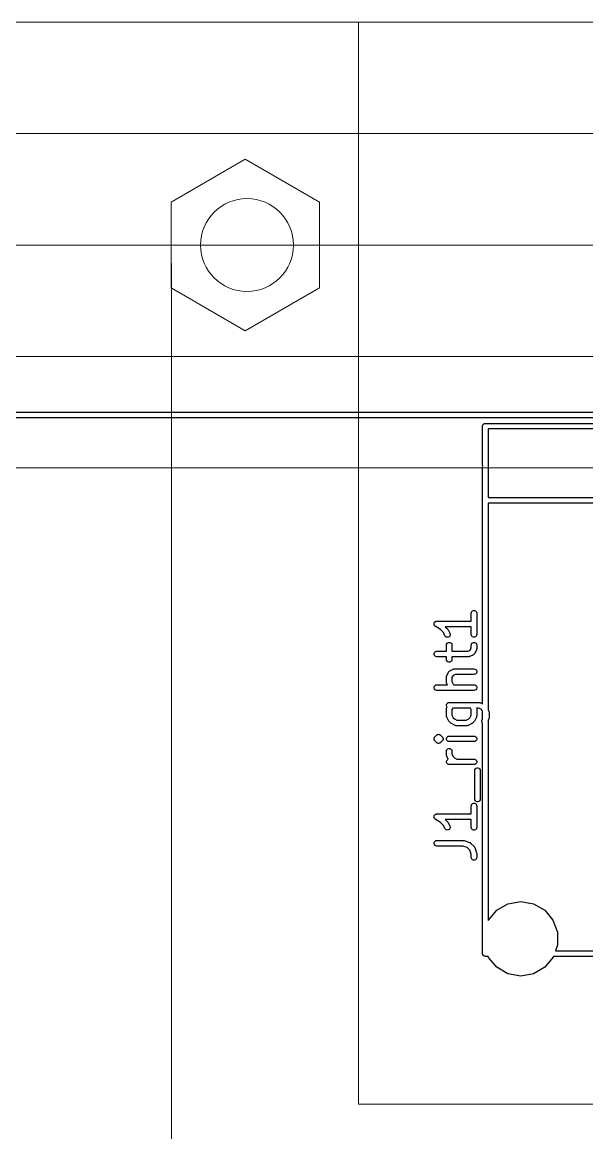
# Model space of a CAD drawing. Header units: millimetres. Extents: x 24 to 200, y 24 to 188.
# Drawn here: x 78.01 to 93.2, y 147.8 to 177.7 of the extents above; entities that cross this region are included whole.
import ezdxf

# ---------------------------------------------------------------- set-up
doc = ezdxf.new("R2010")
doc.units = ezdxf.units.MM
for name, color, linetype in [('0_底面', 51, 'Continuous'), ('1_PCB下', 5, 'Continuous'), ('2_Plate下', 3, 'Continuous'), ('3_SwitchPlate', 6, 'Continuous'), ('4_天板下', 40, 'Continuous'), ('5_左天板', 1, 'Continuous'), ('6_右天板', 230, 'Continuous'), ('7_PCBサンプル', 7, 'Continuous')]:
    doc.layers.add(name, color=color, linetype=linetype)
doc.layers.add('補助線', color=4, linetype='Continuous', lineweight=5, transparency=0.5)

# ---------------------------------------------------------------- blocks, each defined once
blk = doc.blocks.new('hhskb2-F.SilkS')
at = {"layer": '7_PCBサンプル'}
for p, q in [((77.4125, -19.735), (77.4187, -19.7328)), ((77.4187, -19.7328), (77.4243, -19.7295)), ((77.4243, -19.7295), (77.4308, -19.7284)), ((77.4308, -19.7284), (77.437, -19.7261)), ((77.437, -19.7261), (77.4435, -19.7261)), ((77.4435, -19.7261), (77.45, -19.725)), ((77.45, -19.725), (83.55, -19.725)), ((77.375, -19.8), (77.3761, -19.7935)), ((77.375, -20.85), (77.375, -19.8)), ((77.3761, -19.787), (77.3784, -19.7808)), ((77.3761, -19.7935), (77.3761, -19.787)), ((77.3784, -19.7808), (77.3795, -19.7743)), ((77.3795, -19.7743), (77.3828, -19.7687)), ((77.3828, -19.7687), (77.385, -19.7625)), ((77.385, -19.7625), (77.3893, -19.7575)), ((77.3893, -19.7575), (77.3925, -19.7518)), ((77.3925, -19.7518), (77.3976, -19.7476)), ((77.3976, -19.7476), (77.4018, -19.7425)), ((77.4018, -19.7425), (77.4075, -19.7393)), ((77.4075, -19.7393), (77.4125, -19.735)), ((77.525, -19.875), (77.525, -20.85)), ((83.475, -19.875), (77.525, -19.875)), ((77.3794, -20.875), (77.375, -20.85)), ((77.375, -20.9), (77.3794, -20.875)), ((77.375, -21.9), (77.375, -20.9)), ((77.525, -20.85), (77.5206, -20.875)), ((77.5206, -20.875), (77.525, -20.9)), ((77.525, -20.9), (77.525, -21.725)), ((77.525, -21.725), (83.475, -21.725)), ((77.375, -27.2753), (77.375, -21.9)), ((77.525, -21.875), (77.525, -21.9)), ((83.475, -21.875), (77.525, -21.875)), ((77.525, -21.9), (77.525, -27.4356)), ((77.0674, -24.8381), (77.0719, -24.8124)), ((77.0719, -24.8124), (77.0849, -24.7899)), ((77.0849, -24.7899), (77.1049, -24.7731)), ((77.1049, -24.7731), (77.1294, -24.7642)), ((77.1294, -24.7642), (77.1554, -24.7642)), ((77.1554, -24.7642), (77.1799, -24.7731)), ((77.1799, -24.7731), (77.1998, -24.7899)), ((77.1998, -24.7899), (77.2129, -24.8124)), ((77.2129, -24.8124), (77.2174, -24.8381)), ((76.0675, -25.119), (76.0685, -25.1149)), ((76.0685, -25.1108), (76.0716, -25.1024)), ((76.0685, -25.1149), (76.0685, -25.1108)), ((76.0716, -25.1024), (76.0737, -25.0937)), ((76.0737, -25.0937), (76.076, -25.0902)), ((76.076, -25.0902), (76.0774, -25.0863)), ((76.0774, -25.0863), (76.0832, -25.0795)), ((76.0832, -25.0795), (76.0881, -25.072)), ((76.0881, -25.072), (76.0915, -25.0695)), ((76.0915, -25.0695), (76.0942, -25.0664)), ((76.0942, -25.0664), (76.1019, -25.0619)), ((76.1019, -25.0619), (76.1091, -25.0566)), ((76.1091, -25.0566), (76.1131, -25.0554)), ((76.1131, -25.0554), (76.1167, -25.0533)), ((76.1167, -25.0533), (76.1255, -25.0518)), ((76.1255, -25.0518), (76.1341, -25.0493)), ((76.1341, -25.0493), (76.1383, -25.0495)), ((76.1383, -25.0495), (76.1424, -25.0488)), ((76.1424, -25.0488), (77.0674, -25.0488)), ((77.0674, -25.0488), (77.0674, -24.8381)), ((77.2174, -24.8381), (77.2174, -25.4095)), ((76.0685, -25.1279), (76.0675, -25.119)), ((76.0685, -25.1368), (76.0685, -25.1279)), ((76.0699, -25.1407), (76.0685, -25.1368)), ((76.0704, -25.1449), (76.0699, -25.1407)), ((76.0744, -25.1529), (76.0704, -25.1449)), ((76.0774, -25.1613), (76.0744, -25.1529)), ((76.0801, -25.1645), (76.0774, -25.1613)), ((76.0819, -25.1682), (76.0801, -25.1645)), ((76.0884, -25.1744), (76.0819, -25.1682)), ((76.0942, -25.1813), (76.0884, -25.1744)), ((76.0978, -25.1833), (76.0942, -25.1813)), ((76.1008, -25.1862), (76.0978, -25.1833)), ((76.2375, -25.2773), (76.1008, -25.1862)), ((76.3188, -25.3587), (76.2375, -25.2773)), ((76.361, -25.4431), (76.3188, -25.3587)), ((77.0674, -25.1988), (76.3711, -25.1988)), ((76.3711, -25.1988), (76.4335, -25.2613)), ((76.4335, -25.2613), (76.4404, -25.2711)), ((76.4404, -25.2711), (76.4476, -25.2807)), ((76.4476, -25.2807), (76.4952, -25.376)), ((76.4952, -25.376), (76.5026, -25.4009)), ((76.5026, -25.4009), (76.501, -25.4269)), ((77.0674, -25.4095), (77.0674, -25.1988)), ((77.0719, -25.4352), (77.0674, -25.4095)), ((77.2174, -25.4095), (77.2129, -25.4352)), ((76.3765, -25.464), (76.361, -25.4431)), ((76.3983, -25.4783), (76.3765, -25.464)), ((76.4236, -25.4844), (76.3983, -25.4783)), ((76.4007, -25.6952), (76.4052, -25.6696)), ((76.4007, -25.8583), (76.4007, -25.6952)), ((76.4052, -25.6696), (76.4183, -25.647)), ((76.4183, -25.647), (76.4382, -25.6303)), ((76.4495, -25.4814), (76.4236, -25.4844)), ((76.4382, -25.6303), (76.4627, -25.6214)), ((76.4728, -25.4698), (76.4495, -25.4814)), ((76.4627, -25.6214), (76.4887, -25.6214)), ((76.4907, -25.4508), (76.4728, -25.4698)), ((76.4887, -25.6214), (76.5132, -25.6303)), ((76.501, -25.4269), (76.4907, -25.4508)), ((76.5132, -25.6303), (76.5332, -25.647)), ((76.5332, -25.647), (76.5462, -25.6696)), ((76.5462, -25.6696), (76.5507, -25.6952)), ((76.5507, -25.6952), (76.5507, -25.8583)), ((77.0674, -25.6952), (77.0719, -25.6696)), ((77.0674, -25.7728), (77.0674, -25.6952)), ((77.0849, -25.4577), (77.0719, -25.4352)), ((77.0719, -25.6696), (77.0849, -25.647)), ((77.1049, -25.4745), (77.0849, -25.4577)), ((77.0849, -25.647), (77.1049, -25.6303)), ((77.1294, -25.4834), (77.1049, -25.4745)), ((77.1049, -25.6303), (77.1294, -25.6214)), ((77.1554, -25.4834), (77.1294, -25.4834)), ((77.1294, -25.6214), (77.1554, -25.6214)), ((77.1799, -25.4745), (77.1554, -25.4834)), ((77.1554, -25.6214), (77.1799, -25.6303)), ((77.1998, -25.4577), (77.1799, -25.4745)), ((77.1799, -25.6303), (77.1998, -25.647)), ((77.2129, -25.4352), (77.1998, -25.4577)), ((77.1998, -25.647), (77.2129, -25.6696)), ((77.2129, -25.6696), (77.2174, -25.6952)), ((77.2174, -25.6952), (77.2174, -25.7905)), ((76.0685, -25.9203), (76.0774, -25.8958)), ((76.0685, -25.9464), (76.0685, -25.9203)), ((76.0774, -25.9708), (76.0685, -25.9464)), ((76.0774, -25.8958), (76.0942, -25.8759)), ((76.0942, -25.9908), (76.0774, -25.9708)), ((76.0942, -25.8759), (76.1167, -25.8629)), ((76.1167, -26.0038), (76.0942, -25.9908)), ((76.1167, -25.8629), (76.1424, -25.8583)), ((76.1424, -26.0083), (76.1167, -26.0038)), ((76.1424, -25.8583), (76.4007, -25.8583)), ((76.4007, -26.0083), (76.1424, -26.0083)), ((76.4007, -26.0762), (76.4007, -26.0083)), ((76.5507, -25.8583), (76.9818, -25.8583)), ((76.9995, -26.0083), (76.5507, -26.0083)), ((76.5507, -26.0083), (76.5507, -26.0762)), ((76.9818, -25.8583), (77.0389, -25.8298)), ((77.0038, -26.0076), (76.9995, -26.0083)), ((77.0081, -26.0078), (77.0038, -26.0076)), ((77.0165, -26.0053), (77.0081, -26.0078)), ((77.0252, -26.0038), (77.0165, -26.0053)), ((77.0289, -26.0016), (77.0252, -26.0038)), ((77.0331, -26.0004), (77.0289, -26.0016)), ((77.1283, -25.9528), (77.0331, -26.0004)), ((77.0389, -25.8298), (77.0674, -25.7728)), ((77.1371, -25.9462), (77.1283, -25.9528)), ((77.1463, -25.9402), (77.1371, -25.9462)), ((77.1476, -25.9385), (77.1463, -25.9402)), ((77.1492, -25.9373), (77.1476, -25.9385)), ((77.1553, -25.9281), (77.1492, -25.9373)), ((77.1618, -25.9193), (77.1553, -25.9281)), ((77.2095, -25.824), (77.1618, -25.9193)), ((77.2107, -25.8199), (77.2095, -25.824)), ((77.2129, -25.8161), (77.2107, -25.8199)), ((77.2144, -25.8075), (77.2129, -25.8161)), ((77.2169, -25.7991), (77.2144, -25.8075)), ((77.2174, -25.7905), (77.2166, -25.7947)), ((77.2166, -25.7947), (77.2169, -25.7991)), ((76.4052, -26.1018), (76.4007, -26.0762)), ((76.4183, -26.1244), (76.4052, -26.1018)), ((76.4382, -26.1411), (76.4183, -26.1244)), ((76.4627, -26.1501), (76.4382, -26.1411)), ((76.4887, -26.1501), (76.4627, -26.1501)), ((76.5132, -26.1411), (76.4887, -26.1501)), ((76.5332, -26.1244), (76.5132, -26.1411)), ((76.5462, -26.1018), (76.5332, -26.1244)), ((76.5507, -26.0762), (76.5462, -26.1018)), ((76.4007, -26.5524), (76.4015, -26.5481)), ((76.4007, -26.6952), (76.4007, -26.5524)), ((76.4012, -26.5438), (76.4037, -26.5354)), ((76.4015, -26.5481), (76.4012, -26.5438)), ((76.4037, -26.5354), (76.4052, -26.5267)), ((76.4052, -26.5267), (76.4074, -26.523)), ((76.4074, -26.523), (76.4086, -26.5188)), ((76.4086, -26.5188), (76.4563, -26.4236)), ((76.4563, -26.4236), (76.4628, -26.4148)), ((76.4628, -26.4148), (76.4689, -26.4056)), ((76.4689, -26.4056), (76.4705, -26.4043)), ((76.4705, -26.4043), (76.4718, -26.4027)), ((76.4718, -26.4027), (76.481, -26.3966)), ((76.481, -26.3966), (76.4898, -26.3901)), ((76.4898, -26.3901), (76.585, -26.3424)), ((76.5792, -26.513), (76.5507, -26.5701)), ((76.5507, -26.5701), (76.5507, -26.6775)), ((76.6363, -26.4845), (76.5792, -26.513)), ((76.585, -26.3424), (76.5892, -26.3412)), ((76.5892, -26.3412), (76.5929, -26.339)), ((76.5929, -26.339), (76.6016, -26.3375)), ((76.6016, -26.3375), (76.61, -26.335)), ((76.61, -26.335), (76.6143, -26.3353)), ((76.6143, -26.3353), (76.6186, -26.3345)), ((76.6186, -26.3345), (77.1424, -26.3345)), ((77.1424, -26.4845), (76.6363, -26.4845)), ((77.1424, -26.3345), (77.168, -26.339)), ((77.168, -26.48), (77.1424, -26.4845)), ((77.168, -26.339), (77.1906, -26.3521)), ((77.1906, -26.467), (77.168, -26.48)), ((77.1906, -26.3521), (77.2073, -26.372)), ((77.2073, -26.447), (77.1906, -26.467)), ((77.2073, -26.372), (77.2162, -26.3965)), ((77.2162, -26.4225), (77.2073, -26.447)), ((77.2162, -26.3965), (77.2162, -26.4225)), ((76.0685, -26.8251), (76.0774, -26.8006)), ((76.0685, -26.8511), (76.0685, -26.8251)), ((76.0774, -26.8756), (76.0685, -26.8511)), ((76.0774, -26.8006), (76.0942, -26.7806)), ((76.0942, -26.8955), (76.0774, -26.8756)), ((76.0942, -26.7806), (76.1167, -26.7676)), ((76.1167, -26.9086), (76.0942, -26.8955)), ((76.1167, -26.7676), (76.1424, -26.7631)), ((76.1424, -26.9131), (76.1167, -26.9086)), ((76.1424, -26.7631), (76.4258, -26.7631)), ((76.4015, -26.6995), (76.4007, -26.6952)), ((76.4012, -26.7038), (76.4015, -26.6995)), ((76.4037, -26.7122), (76.4012, -26.7038)), ((76.4052, -26.7209), (76.4037, -26.7122)), ((76.4074, -26.7246), (76.4052, -26.7209)), ((76.4086, -26.7288), (76.4074, -26.7246)), ((76.4258, -26.7631), (76.4086, -26.7288)), ((76.5507, -26.6775), (76.585, -26.746)), ((76.585, -26.746), (76.602, -26.7631)), ((76.602, -26.7631), (77.1424, -26.7631)), ((77.1424, -26.7631), (77.168, -26.7676)), ((77.168, -26.9086), (77.1424, -26.9131)), ((77.168, -26.7676), (77.1906, -26.7806)), ((77.1906, -26.8955), (77.168, -26.9086)), ((77.1906, -26.7806), (77.2073, -26.8006)), ((77.2073, -26.8756), (77.1906, -26.8955)), ((77.2073, -26.8006), (77.2162, -26.8251)), ((77.2162, -26.8511), (77.2073, -26.8756)), ((77.2162, -26.8251), (77.2162, -26.8511)), ((77.1424, -26.9131), (76.1424, -26.9131)), ((76.4007, -27.4095), (76.4015, -27.4053)), ((76.4007, -27.6), (76.4007, -27.4095)), ((76.4012, -27.4009), (76.4037, -27.3925)), ((76.4015, -27.4053), (76.4012, -27.4009)), ((76.4019, -27.3013), (76.4108, -27.2768)), ((76.4019, -27.3273), (76.4019, -27.3013)), ((76.4108, -27.3518), (76.4019, -27.3273)), ((76.4037, -27.3925), (76.4052, -27.3839)), ((76.4052, -27.3839), (76.4074, -27.3801)), ((76.4074, -27.3801), (76.4086, -27.376)), ((76.4086, -27.376), (76.417, -27.3592)), ((76.4108, -27.2768), (76.4275, -27.2568)), ((76.417, -27.3592), (76.4108, -27.3518)), ((76.4275, -27.2568), (76.4501, -27.2438)), ((76.4501, -27.2438), (76.4757, -27.2393)), ((76.4757, -27.2393), (77.2852, -27.2393)), ((76.5697, -27.3893), (76.5507, -27.4272)), ((76.5507, -27.4272), (76.5507, -27.5823)), ((77.0484, -27.3893), (76.5697, -27.3893)), ((77.0674, -27.4272), (77.0484, -27.3893)), ((77.0674, -27.5823), (77.0674, -27.4272)), ((77.2675, -27.3893), (77.2138, -27.3893)), ((77.2138, -27.3893), (77.2144, -27.3925)), ((77.2144, -27.3925), (77.2169, -27.4009)), ((77.2169, -27.4009), (77.2166, -27.4053)), ((77.2166, -27.4053), (77.2174, -27.4095)), ((77.2174, -27.4095), (77.2174, -27.6)), ((77.336, -27.4235), (77.2675, -27.3893)), ((77.2852, -27.2393), (77.2895, -27.24)), ((77.2895, -27.24), (77.2938, -27.2398)), ((77.2938, -27.2398), (77.3022, -27.2423)), ((77.3022, -27.2423), (77.3109, -27.2438)), ((77.3109, -27.2438), (77.3146, -27.246)), ((77.3146, -27.246), (77.3188, -27.2472)), ((77.3188, -27.2472), (77.375, -27.2753)), ((77.3665, -27.4539), (77.336, -27.4235)), ((77.375, -27.471), (77.3665, -27.4539)), ((77.375, -27.6813), (77.375, -27.471)), ((77.525, -27.4356), (77.5428, -27.4712)), ((77.5428, -27.4712), (77.544, -27.4754)), ((77.544, -27.4754), (77.5462, -27.4791)), ((77.5462, -27.4791), (77.5477, -27.4878)), ((77.5477, -27.4878), (77.5502, -27.4962)), ((77.5502, -27.4962), (77.55, -27.5005)), ((77.55, -27.5005), (77.5507, -27.5048)), ((77.5507, -27.5048), (77.5507, -27.6476)), ((76.4015, -27.6043), (76.4007, -27.6)), ((76.4012, -27.6086), (76.4015, -27.6043)), ((76.4037, -27.617), (76.4012, -27.6086)), ((76.4052, -27.6257), (76.4037, -27.617)), ((76.4074, -27.6294), (76.4052, -27.6257)), ((76.4086, -27.6335), (76.4074, -27.6294)), ((76.4563, -27.7288), (76.4086, -27.6335)), ((76.4634, -27.7384), (76.4563, -27.7288)), ((76.4703, -27.7483), (76.4634, -27.7384)), ((76.5179, -27.7959), (76.4703, -27.7483)), ((76.5278, -27.8028), (76.5179, -27.7959)), ((76.5374, -27.8099), (76.5278, -27.8028)), ((76.5507, -27.5823), (76.585, -27.6508)), ((76.585, -27.6508), (76.6154, -27.6812)), ((76.6154, -27.6812), (76.6839, -27.7155)), ((76.6839, -27.7155), (76.9342, -27.7155)), ((76.9342, -27.7155), (77.0027, -27.6812)), ((77.0027, -27.6812), (77.0331, -27.6508)), ((77.0331, -27.6508), (77.0674, -27.5823)), ((77.0903, -27.8028), (77.0807, -27.8099)), ((77.1002, -27.7959), (77.0903, -27.8028)), ((77.1478, -27.7483), (77.1002, -27.7959)), ((77.1547, -27.7384), (77.1478, -27.7483)), ((77.1618, -27.7288), (77.1547, -27.7384)), ((77.2095, -27.6335), (77.1618, -27.7288)), ((77.2107, -27.6294), (77.2095, -27.6335)), ((77.2129, -27.6257), (77.2107, -27.6294)), ((77.2144, -27.617), (77.2129, -27.6257)), ((77.2169, -27.6086), (77.2144, -27.617)), ((77.2174, -27.6), (77.2166, -27.6043)), ((77.2166, -27.6043), (77.2169, -27.6086)), ((77.3536, -27.7343), (77.361, -27.7093)), ((77.3551, -27.7603), (77.3536, -27.7343)), ((77.3655, -27.7842), (77.3551, -27.7603)), ((77.361, -27.7093), (77.375, -27.6813)), ((77.375, -27.7942), (77.3655, -27.7842)), ((77.375, -34), (77.375, -27.7942)), ((77.5428, -27.6812), (77.525, -27.7168)), ((77.525, -27.7168), (77.525, -33.1137)), ((77.544, -27.677), (77.5428, -27.6812)), ((77.5462, -27.6733), (77.544, -27.677)), ((77.5477, -27.6646), (77.5462, -27.6733)), ((77.5502, -27.6562), (77.5477, -27.6646)), ((77.5507, -27.6476), (77.55, -27.6519)), ((77.55, -27.6519), (77.5502, -27.6562)), ((76.1529, -28.1072), (76.1583, -28.1035)), ((76.1583, -28.1035), (76.1646, -28.1018)), ((76.1646, -28.1018), (76.1706, -28.099)), ((76.1706, -28.099), (76.1771, -28.0984)), ((76.1771, -28.0984), (76.1835, -28.0967)), ((76.1835, -28.0967), (76.19, -28.0973)), ((76.19, -28.0973), (76.1965, -28.0967)), ((76.1965, -28.0967), (76.2029, -28.0984)), ((76.2029, -28.0984), (76.2094, -28.099)), ((76.2094, -28.099), (76.2154, -28.1018)), ((76.2154, -28.1018), (76.2217, -28.1035)), ((76.2217, -28.1035), (76.2271, -28.1072)), ((76.6326, -27.8576), (76.5374, -27.8099)), ((76.6368, -27.8588), (76.6326, -27.8576)), ((76.6405, -27.861), (76.6368, -27.8588)), ((76.6492, -27.8625), (76.6405, -27.861)), ((76.6576, -27.865), (76.6492, -27.8625)), ((76.6619, -27.8647), (76.6576, -27.865)), ((76.6662, -27.8655), (76.6619, -27.8647)), ((76.9519, -27.8655), (76.6662, -27.8655)), ((76.9562, -27.8647), (76.9519, -27.8655)), ((76.9605, -27.865), (76.9562, -27.8647)), ((76.9689, -27.8625), (76.9605, -27.865)), ((76.9776, -27.861), (76.9689, -27.8625)), ((76.9813, -27.8588), (76.9776, -27.861)), ((76.9854, -27.8576), (76.9813, -27.8588)), ((77.0807, -27.8099), (76.9854, -27.8576)), ((76.0677, -28.2125), (76.0685, -28.2093)), ((76.0682, -28.219), (76.0677, -28.2125)), ((76.0677, -28.2256), (76.0682, -28.219)), ((76.0685, -28.2288), (76.0677, -28.2256)), ((76.0685, -28.206), (76.0696, -28.2029)), ((76.0685, -28.2093), (76.0685, -28.206)), ((76.0685, -28.2321), (76.0685, -28.2288)), ((76.0696, -28.2352), (76.0685, -28.2321)), ((76.0696, -28.2029), (76.0699, -28.1996)), ((76.0699, -28.2385), (76.0696, -28.2352)), ((76.0699, -28.1996), (76.0727, -28.1937)), ((76.0727, -28.2444), (76.0699, -28.2385)), ((76.0727, -28.1937), (76.0744, -28.1874)), ((76.0744, -28.2507), (76.0727, -28.2444)), ((76.0744, -28.1874), (76.0763, -28.1846)), ((76.0763, -28.2534), (76.0744, -28.2507)), ((76.0763, -28.1846), (76.0774, -28.1815)), ((76.0774, -28.2565), (76.0763, -28.2534)), ((76.0774, -28.1815), (76.0795, -28.179)), ((76.0795, -28.2591), (76.0774, -28.2565)), ((76.0795, -28.179), (76.0809, -28.176)), ((76.0809, -28.2621), (76.0795, -28.2591)), ((76.0809, -28.176), (76.0856, -28.1714)), ((76.0856, -28.2667), (76.0809, -28.2621)), ((76.0856, -28.1714), (76.0893, -28.166)), ((76.0893, -28.2721), (76.0856, -28.2667)), ((76.0893, -28.166), (76.137, -28.1184)), ((76.137, -28.3197), (76.0893, -28.2721)), ((76.137, -28.1184), (76.1423, -28.1146)), ((76.1423, -28.3235), (76.137, -28.3197)), ((76.1423, -28.1146), (76.147, -28.11)), ((76.147, -28.3281), (76.1423, -28.3235)), ((76.147, -28.11), (76.1529, -28.1072)), ((76.1529, -28.3309), (76.147, -28.3281)), ((76.1583, -28.3346), (76.1529, -28.3309)), ((76.1646, -28.3363), (76.1583, -28.3346)), ((76.1706, -28.3391), (76.1646, -28.3363)), ((76.1771, -28.3397), (76.1706, -28.3391)), ((76.1835, -28.3414), (76.1771, -28.3397)), ((76.19, -28.3408), (76.1835, -28.3414)), ((76.1965, -28.3414), (76.19, -28.3408)), ((76.2029, -28.3397), (76.1965, -28.3414)), ((76.2094, -28.3391), (76.2029, -28.3397)), ((76.2154, -28.3363), (76.2094, -28.3391)), ((76.2217, -28.3346), (76.2154, -28.3363)), ((76.2271, -28.3309), (76.2217, -28.3346)), ((76.2271, -28.1072), (76.233, -28.11)), ((76.233, -28.3281), (76.2271, -28.3309)), ((76.233, -28.11), (76.2377, -28.1146)), ((76.2377, -28.3235), (76.233, -28.3281)), ((76.2377, -28.1146), (76.243, -28.1184)), ((76.243, -28.3197), (76.2377, -28.3235)), ((76.243, -28.1184), (76.2907, -28.166)), ((76.2907, -28.2721), (76.243, -28.3197)), ((76.2907, -28.166), (76.2944, -28.1714)), ((76.2944, -28.2667), (76.2907, -28.2721)), ((76.2944, -28.1714), (76.2991, -28.176)), ((76.2991, -28.2621), (76.2944, -28.2667)), ((76.2991, -28.176), (76.3005, -28.179)), ((76.3005, -28.2591), (76.2991, -28.2621)), ((76.3005, -28.179), (76.3026, -28.1815)), ((76.3026, -28.2565), (76.3005, -28.2591)), ((76.3026, -28.1815), (76.3037, -28.1846)), ((76.3037, -28.2534), (76.3026, -28.2565)), ((76.3037, -28.1846), (76.3056, -28.1874)), ((76.3056, -28.2507), (76.3037, -28.2534)), ((76.3056, -28.1874), (76.3073, -28.1937)), ((76.3073, -28.2444), (76.3056, -28.2507)), ((76.3073, -28.1937), (76.3101, -28.1996)), ((76.3101, -28.2385), (76.3073, -28.2444)), ((76.3101, -28.1996), (76.3103, -28.2029)), ((76.3103, -28.2352), (76.3101, -28.2385)), ((76.3103, -28.2029), (76.3115, -28.206)), ((76.3115, -28.2321), (76.3103, -28.2352)), ((76.3115, -28.206), (76.3115, -28.2093)), ((76.3115, -28.2093), (76.3123, -28.2125)), ((76.3123, -28.2256), (76.3115, -28.2288)), ((76.3115, -28.2288), (76.3115, -28.2321)), ((76.3123, -28.2125), (76.3118, -28.219)), ((76.3118, -28.219), (76.3123, -28.2256)), ((76.4019, -28.206), (76.4108, -28.1815)), ((76.4019, -28.2321), (76.4019, -28.206)), ((76.4108, -28.2565), (76.4019, -28.2321)), ((76.4108, -28.1815), (76.4275, -28.1616)), ((76.4275, -28.2765), (76.4108, -28.2565)), ((76.4275, -28.1616), (76.4501, -28.1486)), ((76.4501, -28.2895), (76.4275, -28.2765)), ((76.4501, -28.1486), (76.4757, -28.144)), ((76.4757, -28.294), (76.4501, -28.2895)), ((76.4757, -28.144), (77.1424, -28.144)), ((77.1424, -28.294), (76.4757, -28.294)), ((77.1424, -28.144), (77.168, -28.1486)), ((77.168, -28.2895), (77.1424, -28.294)), ((77.168, -28.1486), (77.1906, -28.1616)), ((77.1906, -28.2765), (77.168, -28.2895)), ((77.1906, -28.1616), (77.2073, -28.1815)), ((77.2073, -28.2565), (77.1906, -28.2765)), ((77.2073, -28.1815), (77.2162, -28.206)), ((77.2162, -28.2321), (77.2073, -28.2565)), ((77.2162, -28.206), (77.2162, -28.2321)), ((76.4007, -28.5524), (76.4052, -28.5267)), ((76.4007, -28.6476), (76.4007, -28.5524)), ((76.4015, -28.6519), (76.4007, -28.6476)), ((76.4012, -28.6562), (76.4015, -28.6519)), ((76.4037, -28.6646), (76.4012, -28.6562)), ((76.4052, -28.6733), (76.4037, -28.6646)), ((76.4052, -28.5267), (76.4183, -28.5042)), ((76.4074, -28.677), (76.4052, -28.6733)), ((76.4086, -28.6812), (76.4074, -28.677)), ((76.4517, -28.7673), (76.4086, -28.6812)), ((76.4183, -28.5042), (76.4382, -28.4874)), ((76.4382, -28.4874), (76.4627, -28.4785)), ((76.4627, -28.4785), (76.4887, -28.4785)), ((76.4887, -28.4785), (76.5132, -28.4874)), ((76.5132, -28.4874), (76.5332, -28.5042)), ((76.5332, -28.5042), (76.5462, -28.5267)), ((76.5462, -28.5267), (76.5507, -28.5524)), ((76.5507, -28.5524), (76.5507, -28.6299)), ((76.5507, -28.6299), (76.585, -28.6984)), ((76.585, -28.6984), (76.6154, -28.7288)), ((76.4019, -28.8251), (76.4108, -28.8006)), ((76.4019, -28.8511), (76.4019, -28.8251)), ((76.4108, -28.8756), (76.4019, -28.8511)), ((76.4108, -28.8006), (76.4275, -28.7806)), ((76.4275, -28.8955), (76.4108, -28.8756)), ((76.4275, -28.7806), (76.4501, -28.7676)), ((76.4501, -28.9086), (76.4275, -28.8955)), ((76.4501, -28.7676), (76.4517, -28.7673)), ((76.4757, -28.9131), (76.4501, -28.9086)), ((77.1424, -28.9131), (76.4757, -28.9131)), ((76.6154, -28.7288), (76.6839, -28.7631)), ((76.6839, -28.7631), (77.1424, -28.7631)), ((77.1424, -28.7631), (77.168, -28.7676)), ((77.168, -28.9086), (77.1424, -28.9131)), ((77.168, -28.7676), (77.1906, -28.7806)), ((77.1906, -28.8955), (77.168, -28.9086)), ((77.1906, -28.7806), (77.2073, -28.8006)), ((77.2073, -28.8756), (77.1906, -28.8955)), ((77.2001, -29.0112), (77.2246, -29.0023)), ((77.2073, -28.8006), (77.2162, -28.8251)), ((77.2162, -28.8511), (77.2073, -28.8756)), ((77.2162, -28.8251), (77.2162, -28.8511)), ((77.2246, -29.0023), (77.2506, -29.0023)), ((77.2506, -29.0023), (77.2751, -29.0112)), ((77.1626, -29.0762), (77.1671, -29.0505)), ((77.1626, -29.8381), (77.1626, -29.0762)), ((77.1671, -29.0505), (77.1802, -29.028)), ((77.1802, -29.028), (77.2001, -29.0112)), ((77.2751, -29.0112), (77.2951, -29.028)), ((77.2951, -29.028), (77.3081, -29.0505)), ((77.3081, -29.0505), (77.3126, -29.0762)), ((77.3126, -29.0762), (77.3126, -29.8381)), ((77.1671, -29.8637), (77.1626, -29.8381)), ((77.1802, -29.8863), (77.1671, -29.8637)), ((77.2001, -29.903), (77.1802, -29.8863)), ((77.2951, -29.8863), (77.2751, -29.903)), ((77.3081, -29.8637), (77.2951, -29.8863)), ((77.3126, -29.8381), (77.3081, -29.8637)), ((77.0674, -30.0286), (77.0719, -30.0029)), ((77.0674, -30.2393), (77.0674, -30.0286)), ((77.0719, -30.0029), (77.0849, -29.9804)), ((77.0849, -29.9804), (77.1049, -29.9636)), ((77.1049, -29.9636), (77.1294, -29.9547)), ((77.1294, -29.9547), (77.1554, -29.9547)), ((77.1554, -29.9547), (77.1799, -29.9636)), ((77.1799, -29.9636), (77.1998, -29.9804)), ((77.1998, -29.9804), (77.2129, -30.0029)), ((77.2246, -29.912), (77.2001, -29.903)), ((77.2129, -30.0029), (77.2174, -30.0286)), ((77.2174, -30.0286), (77.2174, -30.6)), ((77.2506, -29.912), (77.2246, -29.912)), ((77.2751, -29.903), (77.2506, -29.912)), ((76.0675, -30.3095), (76.0685, -30.3054)), ((76.0685, -30.3184), (76.0675, -30.3095)), ((76.0685, -30.3013), (76.0716, -30.2928)), ((76.0685, -30.3054), (76.0685, -30.3013)), ((76.0685, -30.3273), (76.0685, -30.3184)), ((76.0699, -30.3312), (76.0685, -30.3273)), ((76.0704, -30.3353), (76.0699, -30.3312)), ((76.0744, -30.3434), (76.0704, -30.3353)), ((76.0716, -30.2928), (76.0737, -30.2842)), ((76.0737, -30.2842), (76.076, -30.2807)), ((76.0774, -30.3518), (76.0744, -30.3434)), ((76.076, -30.2807), (76.0774, -30.2768)), ((76.0774, -30.2768), (76.0832, -30.2699)), ((76.0801, -30.355), (76.0774, -30.3518)), ((76.0819, -30.3587), (76.0801, -30.355)), ((76.0884, -30.3649), (76.0819, -30.3587)), ((76.0832, -30.2699), (76.0881, -30.2625)), ((76.0881, -30.2625), (76.0915, -30.26)), ((76.0942, -30.3717), (76.0884, -30.3649)), ((76.0915, -30.26), (76.0942, -30.2568)), ((76.0942, -30.2568), (76.1019, -30.2524)), ((76.0978, -30.3738), (76.0942, -30.3717)), ((76.1008, -30.3767), (76.0978, -30.3738)), ((76.2375, -30.4678), (76.1008, -30.3767)), ((76.1019, -30.2524), (76.1091, -30.2471)), ((76.1091, -30.2471), (76.1131, -30.2459)), ((76.1131, -30.2459), (76.1167, -30.2438)), ((76.1167, -30.2438), (76.1255, -30.2423)), ((76.1255, -30.2423), (76.1341, -30.2397)), ((76.1341, -30.2397), (76.1383, -30.24)), ((76.1383, -30.24), (76.1424, -30.2393)), ((76.1424, -30.2393), (77.0674, -30.2393)), ((76.3188, -30.5492), (76.2375, -30.4678)), ((77.0674, -30.3893), (76.3711, -30.3893)), ((76.3711, -30.3893), (76.4335, -30.4517)), ((76.4335, -30.4517), (76.4404, -30.4616)), ((76.4404, -30.4616), (76.4476, -30.4712)), ((76.4476, -30.4712), (76.4952, -30.5665)), ((77.0674, -30.6), (77.0674, -30.3893)), ((76.361, -30.6335), (76.3188, -30.5492)), ((76.3765, -30.6545), (76.361, -30.6335)), ((76.3983, -30.6688), (76.3765, -30.6545)), ((76.4236, -30.6749), (76.3983, -30.6688)), ((76.4495, -30.6719), (76.4236, -30.6749)), ((76.4728, -30.6602), (76.4495, -30.6719)), ((76.4907, -30.6413), (76.4728, -30.6602)), ((76.501, -30.6174), (76.4907, -30.6413)), ((76.4952, -30.5665), (76.5026, -30.5914)), ((76.5026, -30.5914), (76.501, -30.6174)), ((77.0719, -30.6257), (77.0674, -30.6)), ((77.0849, -30.6482), (77.0719, -30.6257)), ((77.1049, -30.665), (77.0849, -30.6482)), ((77.1294, -30.6739), (77.1049, -30.665)), ((77.1554, -30.6739), (77.1294, -30.6739)), ((77.1799, -30.665), (77.1554, -30.6739)), ((77.1998, -30.6482), (77.1799, -30.665)), ((77.2129, -30.6257), (77.1998, -30.6482)), ((77.2174, -30.6), (77.2129, -30.6257)), ((76.0685, -31.0155), (76.0774, -30.9911)), ((76.0685, -31.0416), (76.0685, -31.0155)), ((76.0774, -31.0661), (76.0685, -31.0416)), ((76.0774, -30.9911), (76.0942, -30.9711)), ((76.0942, -31.086), (76.0774, -31.0661)), ((76.0942, -30.9711), (76.1167, -30.9581)), ((76.1167, -31.099), (76.0942, -31.086)), ((76.1167, -30.9581), (76.1424, -30.9536)), ((76.1424, -30.9536), (76.8567, -30.9536)), ((76.8567, -30.9536), (76.8685, -30.9557)), ((76.8685, -30.9557), (76.8804, -30.9574)), ((76.8804, -30.9574), (77.0232, -31.005)), ((77.0232, -31.005), (77.027, -31.0071)), ((77.027, -31.0071), (77.0312, -31.0082)), ((77.0312, -31.0082), (77.0384, -31.0133)), ((77.0384, -31.0133), (77.0461, -31.0174)), ((77.0461, -31.0174), (77.049, -31.0207)), ((77.049, -31.0207), (77.0526, -31.0232)), ((77.0526, -31.0232), (77.1478, -31.1184)), ((76.1424, -31.1036), (76.1167, -31.099)), ((76.8445, -31.1036), (76.1424, -31.1036)), ((76.959, -31.1417), (76.8445, -31.1036)), ((77.0292, -31.2119), (76.959, -31.1417)), ((77.0674, -31.3265), (77.0292, -31.2119)), ((77.0674, -31.4095), (77.0674, -31.3265)), ((77.1478, -31.1184), (77.1503, -31.1219)), ((77.1503, -31.1219), (77.1535, -31.1248)), ((77.1535, -31.1248), (77.1577, -31.1325)), ((77.1577, -31.1325), (77.1627, -31.1397)), ((77.1627, -31.1397), (77.1639, -31.1439)), ((77.1639, -31.1439), (77.1659, -31.1477)), ((77.1659, -31.1477), (77.2135, -31.2906)), ((77.2135, -31.2906), (77.2153, -31.3025)), ((77.2153, -31.3025), (77.2174, -31.3143)), ((77.2174, -31.3143), (77.2174, -31.4095)), ((77.0719, -31.4352), (77.0674, -31.4095)), ((77.0849, -31.4577), (77.0719, -31.4352)), ((77.1049, -31.4745), (77.0849, -31.4577)), ((77.1294, -31.4834), (77.1049, -31.4745)), ((77.1554, -31.4834), (77.1294, -31.4834)), ((77.1799, -31.4745), (77.1554, -31.4834)), ((77.1998, -31.4577), (77.1799, -31.4745)), ((77.2129, -31.4352), (77.1998, -31.4577)), ((77.2174, -31.4095), (77.2129, -31.4352)), ((77.5307, -33.0981), (77.7548, -32.831)), ((77.7548, -32.831), (78.0567, -32.6567)), ((78.0567, -32.6567), (78.4, -32.5962)), ((78.4, -32.5962), (78.7433, -32.6567)), ((78.7433, -32.6567), (79.0452, -32.831)), ((79.0452, -32.831), (79.2693, -33.0981)), ((77.525, -33.1137), (77.5307, -33.0981)), ((79.2693, -33.0981), (79.3886, -33.4257)), ((79.3886, -33.4257), (79.3886, -33.7743)), ((79.3886, -33.7743), (79.3337, -33.925)), ((77.3761, -34.0065), (77.375, -34)), ((77.3761, -34.013), (77.3761, -34.0065)), ((77.3784, -34.0192), (77.3761, -34.013)), ((77.3795, -34.0257), (77.3784, -34.0192)), ((77.3828, -34.0313), (77.3795, -34.0257)), ((77.385, -34.0375), (77.3828, -34.0313)), ((77.3893, -34.0425), (77.385, -34.0375)), ((77.3925, -34.0482), (77.3893, -34.0425)), ((77.3976, -34.0524), (77.3925, -34.0482)), ((77.4018, -34.0575), (77.3976, -34.0524)), ((77.4075, -34.0607), (77.4018, -34.0575)), ((77.4125, -34.065), (77.4075, -34.0607)), ((77.4187, -34.0672), (77.4125, -34.065)), ((77.4243, -34.0705), (77.4187, -34.0672)), ((77.4308, -34.0716), (77.4243, -34.0705)), ((77.437, -34.0739), (77.4308, -34.0716)), ((77.4435, -34.0739), (77.437, -34.0739)), ((77.45, -34.075), (77.4435, -34.0739)), ((77.5209, -34.075), (77.45, -34.075)), ((77.5307, -34.1019), (77.5209, -34.075)), ((79.2791, -34.075), (79.2693, -34.1019)), ((83.55, -34.075), (79.2791, -34.075)), ((79.3337, -33.925), (83.475, -33.925)), ((77.7548, -34.369), (77.5307, -34.1019)), ((78.0567, -34.5433), (77.7548, -34.369)), ((79.0452, -34.369), (78.7433, -34.5433)), ((79.2693, -34.1019), (79.0452, -34.369)), ((78.4, -34.6038), (78.0567, -34.5433)), ((78.7433, -34.5433), (78.4, -34.6038))]:
    blk.add_line(p, q, dxfattribs=at)
blk = doc.blocks.new('hhskb2-Edge.Cuts')
at = {"layer": '7_PCBサンプル'}
for p, q in [((36.9, -19.425), (156.1, -19.425)), ((156.025, -19.575), (36.975, -19.575))]:
    blk.add_line(p, q, dxfattribs=at)

msp = doc.modelspace()

# ---------------------------------------------------------------- linework, layer by layer
at = {"layer": '0_底面', "lineweight": 5, "transparency": 33554687}
msp.add_lwpolyline([(173.699, 177.7), (45.354, 177.7, 0.414214), (39.354, 171.7), (39.354, 45.35, 0.414214), (45.354, 39.35), (173.699, 39.35, 0.414214), (179.699, 45.35), (179.699, 171.7, 0.414214)], format="xyb", close=True, dxfattribs=at)
msp.add_lwpolyline([(82.013, 170.545), (84.013, 169.391), (86.013, 170.545), (86.013, 172.855), (84.013, 174.009), (82.013, 172.855)], close=True, dxfattribs=at)
msp.add_circle((84.058, 171.7), 1.25, dxfattribs=at)
at = {"layer": '1_PCB下', "lineweight": 5, "transparency": 33554687}
msp.add_lwpolyline([(173.699, 177.7), (45.354, 177.7, 0.414214), (39.354, 171.7), (39.354, 45.35, 0.414214), (45.354, 39.35), (173.699, 39.35, 0.414214), (179.699, 45.35), (179.699, 171.7, 0.414214)], format="xyb", close=True, dxfattribs=at)
msp.add_lwpolyline([(170.699, 168.7), (48.355, 168.7), (48.355, 48.35), (170.699, 48.35), (170.699, 146.067), (170.699, 166.345)], close=True, dxfattribs=at)
msp.add_circle((84.058, 171.7), 1.25, dxfattribs=at)
at = {"layer": '2_Plate下', "lineweight": 5, "transparency": 33554687}
msp.add_lwpolyline([(39.354, 171.7), (39.354, 45.35, 0.414214), (45.354, 39.35), (173.699, 39.35, 0.414214), (179.699, 45.35), (179.699, 146.067), (170.699, 146.067), (170.699, 48.35), (48.355, 48.35), (48.355, 168.7), (87.058, 168.7), (87.058, 177.7), (45.354, 177.7, 0.414214)], format="xyb", close=True, dxfattribs=at)
msp.add_circle((84.058, 171.7), 1.25, dxfattribs=at)
at = {"layer": '3_SwitchPlate', "lineweight": 5, "transparency": 33554687}
msp.add_lwpolyline([(111.743, 148.569), (87.058, 148.569), (87.058, 177.7), (45.354, 177.7, 0.414214), (39.354, 171.7), (39.354, 45.35, 0.414214), (45.354, 39.35), (173.699, 39.35, 0.414214), (179.699, 45.35), (179.699, 146.067), (117.037, 146.067), (117.037, 166.345), (179.699, 166.345), (179.699, 171.7, 0.414214), (173.699, 177.7), (111.743, 177.7)], format="xyb", close=True, dxfattribs=at)
msp.add_circle((84.058, 171.7), 1.25, dxfattribs=at)
at = {"layer": '4_天板下', "lineweight": 5, "transparency": 33554687}
msp.add_lwpolyline([(87.058, 174.7), (48.355, 174.7), (48.355, 168.7), (87.058, 168.7)], close=True, dxfattribs=at)
msp.add_circle((84.058, 171.7), 1.25, dxfattribs=at)
at = {"layer": '5_左天板', "lineweight": 5, "transparency": 33554687}
msp.add_lwpolyline([(173.699, 177.7), (45.354, 177.7, 0.414214), (39.354, 171.7), (39.354, 45.35, 0.414214), (45.354, 39.35), (173.699, 39.35, 0.414214), (179.699, 45.35), (179.699, 171.7, 0.414214)], format="xyb", close=True, dxfattribs=at)
msp.add_circle((84.058, 171.7), 1.25, dxfattribs=at)
at = {"layer": '6_右天板', "lineweight": 5, "transparency": 33554687}
msp.add_lwpolyline([(173.699, 177.7), (45.354, 177.7, 0.414214), (39.354, 171.7), (39.354, 45.35, 0.414214), (45.354, 39.35), (173.699, 39.35, 0.414214), (179.699, 45.35), (179.699, 171.7, 0.414214)], format="xyb", close=True, dxfattribs=at)
msp.add_circle((84.058, 171.7), 1.25, dxfattribs=at)
at = {"layer": '補助線'}
for p, q in [((33.641, 177.7), (185.409, 177.7)), ((33.641, 174.7), (185.409, 174.7)), ((33.641, 171.7), (185.409, 171.7)), ((82.025, 171.2), (82.025, 69.882)), ((33.641, 168.7), (185.409, 168.7)), ((33.641, 165.7), (185.409, 165.7))]:
    msp.add_line(p, q, dxfattribs=at)

# ---------------------------------------------------------------- block references
for name in ['hhskb2-Edge.Cuts', 'hhskb2-F.SilkS']:
    msp.add_blockref(name, (13.025, 186.625))

doc.saveas('drawing.dxf')
